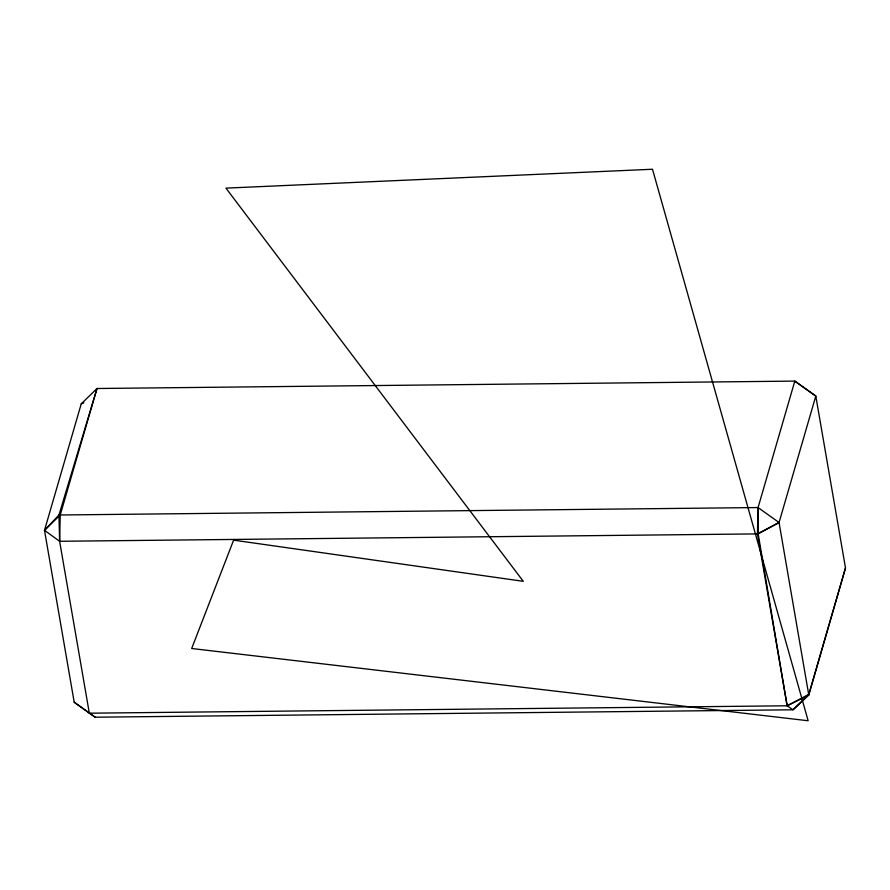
<?xml version="1.0" encoding="UTF-8"?>
<svg xmlns="http://www.w3.org/2000/svg" width="890" height="890" viewBox="0 0 890 890"><rect width="100%" height="100%" fill="white"/><g stroke="black" fill="none" stroke-linecap="round" stroke-linejoin="round"><path stroke-width="1.33" d="M59.619 541.287L44.5 530.329L58.963 514.999L758.069 507.556L779.062 522.53L758.18 533.889L59.619 541.287L60.242 514.965L96.988 388.507L794.815 381.098L815.796 396.072L845.5 567.976L808.799 695.057L793.012 709.797L95.186 717.207L74.204 702.232L44.5 530.329L81.235 403.871L96.988 388.507L58.963 514.999L59.619 541.287L89.323 713.19L787.149 705.781L808.799 695.057L779.062 522.53L815.796 396.072L794.815 381.098L758.069 507.556L757.457 533.878L787.149 705.781L793.012 709.797L808.765 694.434L845.5 567.976M44.5 530.329L60.242 514.965M757.457 533.878L779.062 522.53M808.765 694.434L787.149 705.781L758.18 533.889L758.069 507.556M74.204 702.232L95.186 717.207M233.614 540.141L191.684 648.499L808.142 720.755L652.492 169.245L225.938 188.135L523.298 581.326L233.614 540.141M83.627 402.536L81.235 403.871L83.638 402.603"/></g></svg>
